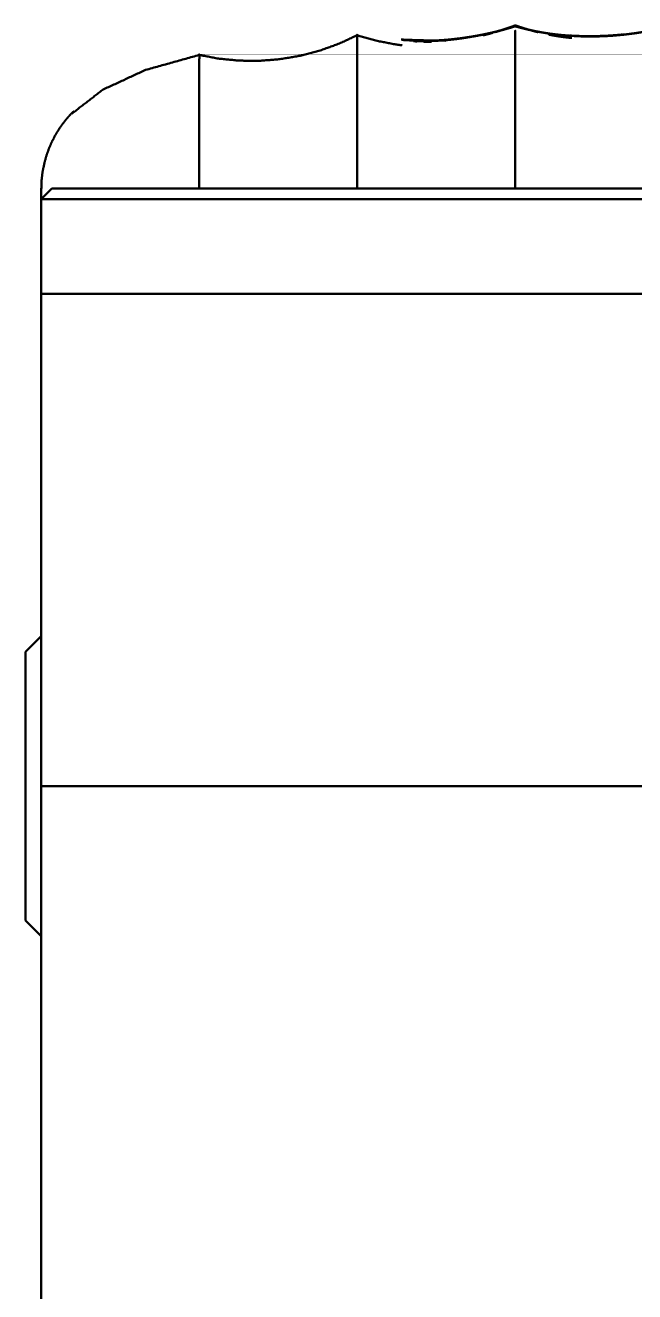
# Paper-space layout 'Layout1' of a CAD drawing. Header units: millimetres. Extents: x 37 to 380, y 30 to 264.
# Drawn here: x 136.67 to 148.24, y 148.5 to 172.55 of the extents above; entities that cross this region are included whole.
import ezdxf

# ---------------------------------------------------------------- set-up
doc = ezdxf.new("R2010")
doc.units = ezdxf.units.MM
doc.layers.add('170', color=7, linetype='Continuous', true_color=0xffffff)

psp = doc.layouts.get("Layout1")

# ---------------------------------------------------------------- linework, layer by layer
at = {"layer": '170', "color": 155, "linetype": 'Continuous', "lineweight": 50}
for p, q in [((145.97, 172.546), (145.587, 172.418)), ((146.132, 172.493), (145.97, 172.546)), ((143.806, 172.278), (143.826, 172.277)), ((144.654, 172.255), (143.806, 172.278)), ((146.917, 172.323), (146.668, 172.361)), ((139.97, 171.985), (139.97, 171.985)), ((137.17, 169.449), (136.97, 169.249)), ((139.47, 169.449), (173.47, 169.449)), ((136.97, 167.449), (136.97, 169.249)), ((139.47, 169.249), (173.47, 169.249)), ((136.97, 158.099), (136.97, 167.449)), ((139.47, 167.449), (173.47, 167.449)), ((139.47, 167.449), (173.47, 167.449)), ((136.97, 160.949), (136.67, 160.649)), ((136.97, 141.549), (136.97, 158.099)), ((150.237, 158.099), (139.47, 158.099)), ((139.47, 158.099), (150.257, 158.099)), ((136.67, 155.549), (136.97, 155.249))]:
    psp.add_line(p, q, dxfattribs=at)
at = {"layer": '170', "color": 155, "linetype": 'Continuous', "lineweight": 13}
for p, q in [((136.97, 169.249), (137.17, 169.449)), ((136.97, 167.449), (136.97, 169.247)), ((136.97, 158.099), (136.97, 167.449)), ((136.97, 141.549), (136.97, 158.099))]:
    psp.add_line(p, q, dxfattribs=at)
at = {"layer": '170', "color": 155, "linetype": 'Continuous', "lineweight": 50}
for points, knots in [([(143.825, 172.269), (143.825, 172.269), (143.825, 172.269), (143.825, 172.269), (143.825, 172.269), (143.826, 172.269), (143.826, 172.269), (143.826, 172.269), (143.827, 172.269), (143.827, 172.269), (143.828, 172.269), (143.828, 172.269), (143.829, 172.269), (143.83, 172.269), (143.831, 172.269), (143.833, 172.269), (143.834, 172.269), (143.835, 172.269), (143.836, 172.269), (143.837, 172.269), (143.838, 172.269), (143.839, 172.269), (143.841, 172.269), (143.842, 172.269), (143.843, 172.269), (143.845, 172.269), (143.846, 172.269), (143.848, 172.269), (143.849, 172.269), (143.851, 172.269), (143.853, 172.269), (143.855, 172.269), (143.856, 172.268), (143.858, 172.268), (143.86, 172.268), (143.862, 172.268), (143.864, 172.268), (143.866, 172.268), (143.868, 172.268), (143.871, 172.268), (143.873, 172.268), (143.875, 172.267), (143.877, 172.267), (143.88, 172.267), (143.882, 172.267), (143.885, 172.267), (143.887, 172.267), (143.89, 172.266), (143.893, 172.266), (143.896, 172.266), (143.898, 172.266), (143.901, 172.266), (143.904, 172.266), (143.907, 172.265), (143.91, 172.265), (143.913, 172.265), (143.919, 172.265), (143.923, 172.265), (143.926, 172.264), (143.929, 172.264), (143.936, 172.264), (143.94, 172.264), (143.943, 172.263), (143.95, 172.263), (143.958, 172.263), (143.966, 172.262), (143.97, 172.262), (143.974, 172.262), (143.982, 172.261), (143.99, 172.261), (143.999, 172.261), (144.042, 172.259), (144.09, 172.257), (144.142, 172.256), (144.198, 172.255), (144.258, 172.255), (144.323, 172.255), (144.391, 172.257), (144.464, 172.259), (144.48, 172.26), (144.496, 172.261), (144.513, 172.261), (144.529, 172.262), (144.546, 172.263), (144.562, 172.264), (144.579, 172.265), (144.596, 172.266), (144.614, 172.268), (144.631, 172.269), (144.649, 172.27), (144.666, 172.271), (144.684, 172.273), (144.703, 172.275), (144.721, 172.276), (144.739, 172.278), (144.758, 172.28), (144.777, 172.281), (144.796, 172.283), (144.815, 172.285), (144.834, 172.288), (144.854, 172.29), (144.873, 172.292), (144.893, 172.294), (144.913, 172.297), (144.933, 172.3), (144.953, 172.302), (144.974, 172.305), (144.994, 172.308), (145.015, 172.311), (145.036, 172.314), (145.057, 172.317), (145.078, 172.32), (145.1, 172.324), (145.121, 172.327), (145.143, 172.331), (145.165, 172.334), (145.187, 172.338), (145.209, 172.342), (145.231, 172.346), (145.254, 172.35), (145.277, 172.355), (145.299, 172.359), (145.322, 172.363), (145.345, 172.368), (145.369, 172.373), (145.392, 172.378), (145.416, 172.383), (145.439, 172.388), (145.463, 172.393), (145.487, 172.399), (145.511, 172.404), (145.536, 172.41), (145.56, 172.416), (145.585, 172.422), (145.609, 172.428), (145.634, 172.434), (145.659, 172.44), (145.684, 172.447), (145.71, 172.454), (145.735, 172.46), (145.76, 172.467), (145.786, 172.475), (145.812, 172.482), (145.838, 172.489), (145.864, 172.497), (145.89, 172.505), (145.917, 172.513), (145.943, 172.521), (145.97, 172.529)], [0, 0, 0.000036, 0.000083, 0.000151, 0.000246, 0.000358, 0.000497, 0.00066, 0.000846, 0.00106, 0.001298, 0.00156, 0.001845, 0.002159, 0.002853, 0.003652, 0.00409, 0.004551, 0.005036, 0.00555, 0.006083, 0.006645, 0.007235, 0.007844, 0.008481, 0.009143, 0.009829, 0.010538, 0.011276, 0.012038, 0.012823, 0.013637, 0.014471, 0.015333, 0.016223, 0.017133, 0.018071, 0.019033, 0.020019, 0.021034, 0.022067, 0.023129, 0.02422, 0.02533, 0.026468, 0.027631, 0.028817, 0.030031, 0.03127, 0.032532, 0.033818, 0.035133, 0.036471, 0.037834, 0.03922, 0.040634, 0.043535, 0.045026, 0.046536, 0.048074, 0.051227, 0.052841, 0.05448, 0.057837, 0.061289, 0.064842, 0.06666, 0.068498, 0.072254, 0.076106, 0.080062, 0.100017, 0.122079, 0.14589, 0.171802, 0.199475, 0.229232, 0.260782, 0.294382, 0.301697, 0.309099, 0.316578, 0.324144, 0.331782, 0.339513, 0.347312, 0.355198, 0.363162, 0.371214, 0.379334, 0.387547, 0.39583, 0.4042, 0.412645, 0.421178, 0.429785, 0.438476, 0.447243, 0.456093, 0.465024, 0.474034, 0.48312, 0.492291, 0.501544, 0.510871, 0.52028, 0.52977, 0.539338, 0.548987, 0.558718, 0.568525, 0.578411, 0.58838, 0.598427, 0.608552, 0.618756, 0.629039, 0.639406, 0.649848, 0.66037, 0.670971, 0.681653, 0.692412, 0.703251, 0.714167, 0.725164, 0.736239, 0.747397, 0.758626, 0.769945, 0.781332, 0.792808, 0.804354, 0.815988, 0.827694, 0.839485, 0.851347, 0.863301, 0.87532, 0.887432, 0.899613, 0.911882, 0.924225, 0.936656, 0.949161, 0.961751, 0.974418, 0.987185, 1, 1]), ([(145.97, 172.529), (145.956, 172.525), (145.943, 172.521), (145.93, 172.517), (145.916, 172.512), (145.903, 172.508), (145.889, 172.504), (145.876, 172.5), (145.862, 172.497), (145.849, 172.493), (145.835, 172.489), (145.822, 172.485), (145.808, 172.481), (145.795, 172.477), (145.781, 172.474), (145.768, 172.47), (145.754, 172.466), (145.74, 172.462), (145.727, 172.459), (145.713, 172.455), (145.7, 172.452), (145.686, 172.448), (145.673, 172.445), (145.659, 172.441), (145.645, 172.438), (145.632, 172.434), (145.618, 172.431), (145.605, 172.428), (145.591, 172.424), (145.577, 172.421), (145.564, 172.418), (145.55, 172.415), (145.536, 172.411), (145.523, 172.408), (145.509, 172.405), (145.496, 172.402), (145.482, 172.399), (145.468, 172.396), (145.455, 172.393), (145.441, 172.39), (145.428, 172.387), (145.414, 172.384), (145.401, 172.381), (145.387, 172.379), (145.373, 172.376), (145.36, 172.373), (145.346, 172.37), (145.333, 172.368), (145.319, 172.365), (145.306, 172.362), (145.292, 172.36), (145.279, 172.357), (145.265, 172.355), (145.252, 172.352), (145.239, 172.35), (145.225, 172.347), (145.212, 172.345), (145.198, 172.343), (145.185, 172.34), (145.172, 172.338), (145.158, 172.336), (145.145, 172.333), (145.132, 172.331), (145.118, 172.329), (145.105, 172.327), (145.092, 172.325), (145.079, 172.323), (145.066, 172.321), (145.052, 172.319), (145.039, 172.317), (145.026, 172.315), (145.013, 172.313), (145, 172.311), (144.987, 172.309), (144.974, 172.307), (144.961, 172.305), (144.948, 172.304), (144.935, 172.302), (144.922, 172.3), (144.91, 172.298), (144.897, 172.297), (144.884, 172.295), (144.871, 172.294), (144.859, 172.292), (144.846, 172.291), (144.833, 172.289), (144.821, 172.288), (144.808, 172.286), (144.796, 172.285), (144.783, 172.283), (144.771, 172.282), (144.758, 172.281), (144.746, 172.28), (144.734, 172.278), (144.721, 172.277), (144.709, 172.276), (144.697, 172.275), (144.685, 172.274), (144.673, 172.273), (144.661, 172.272), (144.649, 172.271), (144.637, 172.27), (144.625, 172.269), (144.613, 172.268), (144.601, 172.267), (144.59, 172.266), (144.578, 172.265), (144.566, 172.265), (144.555, 172.264), (144.543, 172.263), (144.532, 172.263), (144.52, 172.262), (144.509, 172.261), (144.498, 172.261), (144.487, 172.26), (144.476, 172.26), (144.464, 172.259), (144.408, 172.257), (144.354, 172.256), (144.292, 172.255), (144.234, 172.255), (144.17, 172.256), (144.112, 172.257), (144.052, 172.258), (143.998, 172.261), (143.984, 172.261), (143.957, 172.263), (143.934, 172.264), (143.923, 172.264), (143.904, 172.265), (143.888, 172.266), (143.874, 172.267), (143.862, 172.268), (143.857, 172.268), (143.848, 172.268), (143.844, 172.269), (143.841, 172.269), (143.838, 172.269), (143.835, 172.269), (143.833, 172.269), (143.831, 172.269), (143.829, 172.269), (143.828, 172.269), (143.827, 172.269), (143.826, 172.269), (143.825, 172.269), (143.825, 172.269), (143.825, 172.269)], [0, 0, 0.006464, 0.012909, 0.01938, 0.025829, 0.0323, 0.038751, 0.045226, 0.051678, 0.058154, 0.064612, 0.071089, 0.077542, 0.084021, 0.09048, 0.096956, 0.103412, 0.109884, 0.116342, 0.122816, 0.129266, 0.135737, 0.142188, 0.148652, 0.155097, 0.161563, 0.168, 0.174458, 0.180893, 0.187345, 0.193773, 0.200218, 0.206639, 0.213073, 0.219488, 0.225915, 0.232318, 0.238734, 0.245126, 0.251536, 0.257918, 0.264312, 0.270683, 0.277061, 0.283422, 0.289789, 0.29613, 0.302482, 0.308812, 0.31515, 0.321461, 0.327784, 0.334075, 0.340378, 0.346653, 0.352938, 0.359195, 0.365459, 0.371692, 0.377937, 0.384152, 0.390369, 0.396559, 0.402757, 0.408924, 0.415099, 0.421237, 0.427383, 0.433499, 0.439617, 0.445705, 0.451795, 0.457855, 0.463918, 0.469945, 0.475975, 0.48197, 0.487973, 0.493936, 0.499902, 0.505833, 0.511766, 0.51766, 0.523557, 0.529415, 0.535275, 0.541097, 0.546921, 0.552705, 0.558483, 0.564227, 0.569969, 0.575672, 0.581369, 0.587031, 0.592682, 0.598298, 0.603909, 0.60948, 0.615041, 0.620567, 0.626078, 0.631554, 0.63702, 0.642447, 0.647863, 0.653235, 0.658597, 0.66392, 0.669233, 0.674497, 0.679751, 0.684966, 0.690162, 0.695318, 0.70046, 0.705553, 0.731531, 0.75631, 0.784837, 0.811597, 0.84087, 0.867692, 0.895543, 0.920145, 0.926749, 0.938933, 0.94969, 0.9546, 0.963391, 0.970993, 0.977494, 0.982982, 0.985349, 0.989479, 0.991256, 0.992804, 0.994204, 0.995399, 0.996456, 0.997336, 0.998087, 0.998687, 0.999177, 0.999534, 0.999783, 0.999916, 1, 1]), ([(145.533, 172.411), (145.572, 172.42), (145.597, 172.426), (145.622, 172.433), (145.647, 172.439), (145.672, 172.446), (145.697, 172.452), (145.722, 172.459), (145.747, 172.466), (145.772, 172.473), (145.796, 172.48), (145.821, 172.487), (145.846, 172.494), (145.871, 172.502), (145.896, 172.509), (145.92, 172.517), (145.945, 172.525), (145.97, 172.532)], [0, 0, 0.088357, 0.144762, 0.201605, 0.258177, 0.315189, 0.37191, 0.429029, 0.485853, 0.54306, 0.599953, 0.657248, 0.714192, 0.77149, 0.828419, 0.88576, 0.942769, 1, 1]), ([(145.97, 172.547), (145.958, 172.543), (145.947, 172.538), (145.935, 172.534), (145.924, 172.529), (145.912, 172.525), (145.9, 172.521), (145.889, 172.516), (145.877, 172.512), (145.865, 172.508), (145.854, 172.504), (145.842, 172.499), (145.83, 172.495), (145.818, 172.491), (145.806, 172.487), (145.795, 172.483), (145.783, 172.479), (145.771, 172.475), (145.759, 172.471), (145.747, 172.467), (145.735, 172.463), (145.724, 172.459), (145.712, 172.455), (145.7, 172.452), (145.688, 172.448), (145.676, 172.444), (145.664, 172.441), (145.652, 172.437), (145.64, 172.433), (145.628, 172.43), (145.616, 172.426), (145.606, 172.423)], [0, 0, 0.032282, 0.064509, 0.096842, 0.129118, 0.161485, 0.193814, 0.226215, 0.258589, 0.291027, 0.323412, 0.355905, 0.388328, 0.420835, 0.453307, 0.485837, 0.518324, 0.55087, 0.583382, 0.615979, 0.648491, 0.68108, 0.713611, 0.746229, 0.778762, 0.8114, 0.843928, 0.87657, 0.909103, 0.941716, 0.974254, 1, 1]), ([(145.655, 172.437), (145.695, 172.45), (145.718, 172.457), (145.741, 172.464), (145.764, 172.472), (145.787, 172.48), (145.81, 172.488), (145.833, 172.496), (145.856, 172.504), (145.878, 172.512), (145.901, 172.521), (145.924, 172.529), (145.947, 172.538), (145.97, 172.547)], [0, 0, 0.124054, 0.196535, 0.269267, 0.341969, 0.414858, 0.487692, 0.560756, 0.633739, 0.706929, 0.78005, 0.853373, 0.926607, 1, 1]), ([(146.399, 172.417), (146.386, 172.421), (146.375, 172.424), (146.363, 172.427), (146.351, 172.43), (146.339, 172.433), (146.328, 172.436), (146.316, 172.439), (146.304, 172.442), (146.293, 172.445), (146.281, 172.448), (146.27, 172.452), (146.258, 172.455), (146.246, 172.458), (146.235, 172.461), (146.223, 172.465), (146.211, 172.468), (146.2, 172.472), (146.188, 172.475), (146.177, 172.479), (146.165, 172.482), (146.153, 172.486), (146.142, 172.489), (146.13, 172.493), (146.119, 172.497), (146.107, 172.5), (146.096, 172.504), (146.084, 172.508), (146.073, 172.512), (146.061, 172.515), (146.05, 172.519), (146.038, 172.523), (146.027, 172.527), (146.015, 172.531), (146.004, 172.535), (145.993, 172.539), (145.981, 172.543), (145.97, 172.547)], [0, 0, 0.029617, 0.056509, 0.083389, 0.110315, 0.137185, 0.164124, 0.191035, 0.217964, 0.244896, 0.271839, 0.298756, 0.325721, 0.35266, 0.379639, 0.406572, 0.433546, 0.460502, 0.487494, 0.514445, 0.541439, 0.56838, 0.595377, 0.622344, 0.649332, 0.676297, 0.70329, 0.730261, 0.757253, 0.784224, 0.811216, 0.838165, 0.865165, 0.892115, 0.919117, 0.946077, 0.973045, 1, 1]), ([(145.97, 172.529), (145.983, 172.525), (145.996, 172.521), (146.009, 172.518), (146.023, 172.514), (146.036, 172.51), (146.049, 172.507), (146.063, 172.503), (146.076, 172.5), (146.089, 172.496), (146.103, 172.493), (146.116, 172.489), (146.13, 172.486), (146.143, 172.483), (146.157, 172.479), (146.17, 172.476), (146.184, 172.473), (146.198, 172.469), (146.211, 172.466), (146.225, 172.463), (146.239, 172.46), (146.253, 172.457), (146.267, 172.454), (146.28, 172.451), (146.294, 172.448), (146.308, 172.445), (146.322, 172.442), (146.336, 172.439), (146.35, 172.437), (146.364, 172.434), (146.378, 172.431), (146.392, 172.428), (146.406, 172.426), (146.421, 172.423), (146.435, 172.42), (146.449, 172.418), (146.463, 172.415), (146.477, 172.413), (146.492, 172.41), (146.506, 172.408), (146.52, 172.406), (146.535, 172.403), (146.549, 172.401), (146.564, 172.399), (146.578, 172.397), (146.593, 172.394), (146.607, 172.392), (146.622, 172.39), (146.636, 172.388), (146.651, 172.386), (146.666, 172.384), (146.68, 172.382), (146.695, 172.38), (146.71, 172.378), (146.725, 172.377), (146.74, 172.375), (146.754, 172.373), (146.769, 172.371), (146.784, 172.37), (146.799, 172.368), (146.814, 172.366), (146.829, 172.365), (146.844, 172.363), (146.859, 172.362), (146.874, 172.361), (146.889, 172.359), (146.904, 172.358), (146.919, 172.357), (146.935, 172.355), (146.95, 172.354), (146.965, 172.353), (146.98, 172.352), (146.996, 172.351), (147.011, 172.35), (147.026, 172.349), (147.042, 172.348), (147.057, 172.347), (147.072, 172.346), (147.088, 172.345), (147.103, 172.344), (147.119, 172.343), (147.134, 172.343), (147.15, 172.342), (147.165, 172.341), (147.181, 172.341), (147.197, 172.34), (147.212, 172.34), (147.228, 172.339), (147.244, 172.339), (147.259, 172.338), (147.275, 172.338), (147.291, 172.338), (147.307, 172.337), (147.322, 172.337), (147.338, 172.337), (147.354, 172.337), (147.37, 172.337), (147.386, 172.337), (147.402, 172.337), (147.418, 172.337), (147.434, 172.337), (147.45, 172.337), (147.466, 172.337), (147.482, 172.337), (147.498, 172.338), (147.514, 172.338), (147.53, 172.338), (147.546, 172.339), (147.562, 172.339), (147.578, 172.34), (147.594, 172.34), (147.611, 172.341), (147.627, 172.341), (147.643, 172.342), (147.659, 172.343), (147.675, 172.344), (147.692, 172.344), (147.708, 172.345), (147.724, 172.346), (147.741, 172.347), (147.757, 172.348), (147.773, 172.349), (147.79, 172.35), (147.806, 172.351), (147.823, 172.352), (147.839, 172.354), (147.856, 172.355), (147.872, 172.356), (147.888, 172.358), (147.905, 172.359), (147.922, 172.36), (147.938, 172.362), (147.955, 172.363), (147.971, 172.365), (147.988, 172.367), (148.004, 172.368), (148.021, 172.37), (148.038, 172.372), (148.054, 172.374), (148.071, 172.375), (148.088, 172.377), (148.104, 172.379), (148.121, 172.381), (148.138, 172.383), (148.154, 172.386), (148.171, 172.388), (148.188, 172.39), (148.205, 172.392), (148.221, 172.394), (148.238, 172.397), (148.255, 172.399), (148.272, 172.402), (148.289, 172.404), (148.306, 172.407), (148.322, 172.409), (148.339, 172.412), (148.356, 172.415), (148.373, 172.417), (148.39, 172.42), (148.407, 172.423), (148.424, 172.426), (148.441, 172.429), (148.458, 172.432), (148.475, 172.435), (148.491, 172.438), (148.508, 172.441), (148.525, 172.444), (148.542, 172.447), (148.559, 172.451), (148.576, 172.454), (148.593, 172.457), (148.61, 172.461), (148.627, 172.464), (148.645, 172.468), (148.662, 172.471), (148.679, 172.475), (148.696, 172.479), (148.713, 172.482), (148.73, 172.486), (148.747, 172.49), (148.764, 172.494), (148.781, 172.498), (148.798, 172.502), (148.815, 172.506), (148.832, 172.51), (148.85, 172.514), (148.867, 172.518), (148.884, 172.522), (148.901, 172.527), (148.918, 172.531), (148.935, 172.535), (148.953, 172.54), (148.97, 172.544)], [0, 0, 0.004509, 0.009025, 0.013548, 0.018081, 0.022618, 0.027164, 0.031715, 0.036275, 0.040839, 0.04541, 0.049991, 0.054575, 0.059171, 0.063769, 0.068379, 0.072992, 0.077616, 0.082244, 0.086882, 0.091528, 0.096177, 0.100837, 0.105502, 0.110177, 0.114856, 0.119547, 0.124245, 0.128946, 0.13366, 0.138381, 0.143105, 0.147842, 0.152582, 0.157334, 0.16209, 0.166854, 0.171627, 0.17641, 0.181198, 0.185994, 0.190798, 0.19561, 0.200431, 0.205256, 0.210093, 0.214935, 0.219788, 0.224646, 0.229513, 0.234387, 0.239268, 0.244159, 0.249056, 0.253966, 0.258876, 0.263799, 0.26873, 0.273667, 0.278612, 0.283566, 0.288526, 0.293494, 0.298471, 0.303458, 0.308449, 0.31345, 0.318456, 0.323472, 0.328496, 0.333526, 0.338565, 0.343614, 0.348668, 0.353728, 0.358798, 0.363877, 0.368961, 0.374056, 0.379156, 0.384266, 0.389382, 0.394504, 0.399636, 0.404774, 0.409921, 0.415075, 0.420236, 0.425406, 0.430579, 0.435766, 0.440955, 0.446155, 0.451361, 0.456574, 0.461793, 0.467023, 0.472259, 0.477502, 0.482752, 0.488009, 0.493273, 0.498544, 0.503821, 0.509109, 0.514401, 0.519703, 0.52501, 0.530323, 0.535643, 0.540974, 0.546309, 0.551652, 0.556998, 0.562355, 0.56772, 0.573089, 0.578465, 0.583849, 0.589238, 0.594637, 0.600041, 0.605452, 0.610868, 0.616291, 0.621723, 0.627159, 0.632603, 0.638055, 0.643512, 0.648976, 0.654446, 0.65992, 0.665406, 0.670894, 0.676389, 0.681893, 0.687403, 0.692917, 0.698439, 0.703967, 0.7095, 0.715042, 0.720588, 0.726144, 0.731701, 0.737268, 0.742839, 0.748416, 0.754003, 0.759595, 0.765192, 0.770795, 0.776404, 0.782018, 0.787639, 0.793268, 0.798904, 0.804542, 0.810189, 0.815842, 0.821499, 0.827164, 0.832836, 0.838511, 0.844195, 0.849883, 0.85558, 0.86128, 0.86699, 0.872703, 0.878423, 0.88415, 0.889883, 0.895619, 0.901366, 0.907116, 0.912873, 0.918637, 0.924408, 0.930183, 0.935965, 0.941753, 0.94755, 0.95335, 0.959161, 0.964973, 0.970795, 0.976622, 0.982459, 0.988297, 0.994148, 1, 1]), ([(148.97, 172.544), (148.954, 172.54), (148.937, 172.536), (148.921, 172.532), (148.905, 172.528), (148.889, 172.524), (148.873, 172.52), (148.857, 172.516), (148.84, 172.512), (148.824, 172.508), (148.808, 172.504), (148.792, 172.5), (148.776, 172.496), (148.76, 172.493), (148.743, 172.489), (148.727, 172.485), (148.711, 172.482), (148.695, 172.478), (148.679, 172.475), (148.662, 172.471), (148.646, 172.468), (148.63, 172.464), (148.614, 172.461), (148.598, 172.458), (148.581, 172.455), (148.565, 172.451), (148.549, 172.448), (148.533, 172.445), (148.517, 172.442), (148.5, 172.439), (148.484, 172.436), (148.468, 172.433), (148.452, 172.43), (148.436, 172.427), (148.42, 172.425), (148.403, 172.422), (148.387, 172.419), (148.371, 172.416), (148.355, 172.414), (148.339, 172.411), (148.323, 172.409), (148.306, 172.406), (148.29, 172.404), (148.274, 172.401), (148.258, 172.399), (148.242, 172.397), (148.226, 172.394), (148.209, 172.392), (148.193, 172.39), (148.177, 172.388), (148.161, 172.386), (148.145, 172.384), (148.129, 172.382), (148.113, 172.38), (148.096, 172.378), (148.08, 172.376), (148.064, 172.374), (148.048, 172.372), (148.032, 172.37), (148.016, 172.369), (148, 172.367), (147.984, 172.365), (147.968, 172.364), (147.952, 172.362), (147.936, 172.361), (147.919, 172.359), (147.903, 172.358), (147.887, 172.357), (147.871, 172.355), (147.855, 172.354), (147.839, 172.353), (147.823, 172.351), (147.807, 172.35), (147.791, 172.349), (147.775, 172.348), (147.759, 172.347), (147.743, 172.346), (147.727, 172.345), (147.711, 172.344), (147.695, 172.344), (147.679, 172.343), (147.663, 172.342), (147.647, 172.341), (147.631, 172.341), (147.615, 172.34), (147.599, 172.339), (147.583, 172.339), (147.567, 172.338), (147.552, 172.338), (147.536, 172.337), (147.52, 172.337), (147.504, 172.337), (147.488, 172.337), (147.472, 172.336), (147.456, 172.336), (147.44, 172.336), (147.425, 172.336), (147.409, 172.336), (147.393, 172.336), (147.377, 172.336), (147.361, 172.336), (147.346, 172.336), (147.33, 172.336), (147.314, 172.336), (147.298, 172.337), (147.282, 172.337), (147.267, 172.337), (147.251, 172.338), (147.235, 172.338), (147.22, 172.338), (147.204, 172.339), (147.188, 172.34), (147.172, 172.34), (147.157, 172.341), (147.141, 172.341), (147.125, 172.342), (147.11, 172.343), (147.094, 172.344), (147.079, 172.345), (147.063, 172.346), (147.047, 172.346), (147.032, 172.347), (147.016, 172.348), (147.001, 172.35), (146.985, 172.351), (146.97, 172.352), (146.954, 172.353), (146.939, 172.354), (146.923, 172.356), (146.908, 172.357), (146.892, 172.358), (146.877, 172.36), (146.861, 172.361), (146.846, 172.363), (146.831, 172.364), (146.815, 172.366), (146.8, 172.367), (146.785, 172.369), (146.769, 172.371), (146.754, 172.373), (146.739, 172.374), (146.723, 172.376), (146.708, 172.378), (146.693, 172.38), (146.678, 172.382), (146.662, 172.384), (146.647, 172.386), (146.632, 172.388), (146.617, 172.391), (146.602, 172.393), (146.587, 172.395), (146.571, 172.397), (146.556, 172.4), (146.541, 172.402), (146.526, 172.404), (146.511, 172.407), (146.496, 172.409), (146.481, 172.412), (146.466, 172.415), (146.451, 172.417), (146.436, 172.42), (146.421, 172.423), (146.407, 172.425), (146.392, 172.428), (146.377, 172.431), (146.362, 172.434), (146.347, 172.437), (146.332, 172.44), (146.318, 172.443), (146.303, 172.446), (146.288, 172.449), (146.273, 172.452), (146.259, 172.456), (146.244, 172.459), (146.229, 172.462), (146.215, 172.465), (146.2, 172.469), (146.186, 172.472), (146.171, 172.476), (146.156, 172.479), (146.142, 172.483), (146.127, 172.486), (146.113, 172.49), (146.099, 172.494), (146.084, 172.498), (146.07, 172.501), (146.055, 172.505), (146.041, 172.509), (146.027, 172.513), (146.012, 172.517), (145.998, 172.521), (145.984, 172.525), (145.97, 172.529)], [0, 0, 0.005501, 0.011003, 0.0165, 0.021991, 0.027484, 0.032972, 0.038462, 0.043942, 0.049425, 0.054902, 0.060379, 0.065852, 0.071322, 0.076789, 0.082256, 0.087718, 0.093178, 0.098636, 0.104091, 0.10954, 0.114989, 0.120435, 0.125878, 0.131315, 0.136752, 0.142187, 0.147619, 0.153045, 0.158472, 0.163893, 0.169314, 0.174727, 0.180143, 0.185551, 0.190959, 0.196361, 0.201761, 0.207159, 0.212554, 0.217944, 0.223332, 0.228718, 0.234101, 0.239479, 0.244855, 0.250228, 0.2556, 0.260963, 0.266328, 0.271687, 0.277048, 0.2824, 0.287755, 0.2931, 0.298447, 0.303789, 0.30913, 0.314465, 0.319799, 0.325128, 0.330456, 0.335778, 0.3411, 0.346417, 0.351732, 0.357043, 0.362355, 0.367657, 0.372961, 0.37826, 0.383558, 0.388848, 0.394141, 0.399426, 0.404713, 0.409993, 0.415272, 0.420546, 0.42582, 0.431086, 0.436352, 0.441614, 0.446875, 0.452128, 0.457384, 0.462634, 0.467882, 0.473124, 0.478365, 0.483602, 0.488839, 0.494069, 0.499298, 0.504521, 0.509747, 0.514962, 0.520181, 0.52539, 0.530602, 0.535807, 0.541013, 0.546211, 0.55141, 0.556599, 0.561795, 0.566978, 0.572164, 0.577344, 0.582524, 0.587698, 0.592869, 0.598037, 0.603202, 0.608365, 0.613524, 0.618678, 0.623832, 0.628977, 0.634126, 0.639266, 0.644407, 0.649542, 0.654677, 0.659804, 0.664931, 0.67005, 0.675173, 0.680287, 0.685399, 0.690505, 0.695616, 0.700715, 0.705815, 0.710907, 0.716003, 0.721087, 0.726173, 0.731254, 0.736333, 0.741403, 0.746479, 0.751542, 0.756608, 0.761665, 0.766724, 0.771772, 0.776825, 0.781866, 0.78691, 0.791945, 0.796983, 0.802009, 0.807037, 0.812058, 0.817081, 0.822093, 0.827108, 0.832111, 0.837117, 0.842115, 0.847112, 0.852102, 0.857095, 0.862077, 0.867058, 0.872032, 0.87701, 0.881972, 0.886943, 0.891898, 0.89686, 0.901809, 0.90676, 0.911701, 0.916646, 0.92158, 0.926515, 0.93144, 0.936367, 0.941285, 0.946204, 0.951112, 0.956024, 0.960923, 0.965826, 0.970719, 0.975613, 0.980497, 0.985382, 0.990258, 0.995131, 1, 1]), ([(145.97, 172.532), (145.982, 172.529), (145.995, 172.525), (146.008, 172.521), (146.02, 172.518), (146.033, 172.514), (146.046, 172.51), (146.059, 172.507), (146.071, 172.503), (146.084, 172.5), (146.097, 172.497), (146.11, 172.493), (146.123, 172.49), (146.136, 172.487), (146.149, 172.483), (146.161, 172.48), (146.174, 172.477), (146.187, 172.474), (146.2, 172.471), (146.213, 172.467), (146.226, 172.464), (146.24, 172.461), (146.253, 172.458), (146.266, 172.455), (146.279, 172.452), (146.292, 172.45), (146.305, 172.447), (146.318, 172.444), (146.332, 172.441), (146.345, 172.438), (146.358, 172.436), (146.371, 172.433), (146.385, 172.43), (146.398, 172.428), (146.411, 172.425), (146.425, 172.423), (146.438, 172.42), (146.451, 172.418), (146.465, 172.415), (146.478, 172.413), (146.491, 172.411), (146.505, 172.408), (146.518, 172.406), (146.532, 172.404), (146.545, 172.402), (146.559, 172.399), (146.572, 172.397), (146.586, 172.395), (146.599, 172.393), (146.613, 172.391), (146.627, 172.389), (146.653, 172.385)], [0, 0, 0.018793, 0.037634, 0.056459, 0.075342, 0.094205, 0.113117, 0.132013, 0.150969, 0.169909, 0.188895, 0.207865, 0.226882, 0.245898, 0.264946, 0.283994, 0.303088, 0.322172, 0.341286, 0.360414, 0.379564, 0.398711, 0.41791, 0.437092, 0.456326, 0.475547, 0.494798, 0.514055, 0.533346, 0.552624, 0.571949, 0.591279, 0.61063, 0.629984, 0.649373, 0.668768, 0.688181, 0.707598, 0.72705, 0.74651, 0.765988, 0.78547, 0.804992, 0.824501, 0.844063, 0.863599, 0.883175, 0.902756, 0.922371, 0.94198, 0.961612, 1, 1]), ([(145.97, 169.449), (145.97, 169.748), (145.97, 169.896), (145.97, 170.181), (145.97, 170.318), (145.97, 170.572), (145.97, 170.8), (145.97, 170.999), (145.97, 171.171), (145.97, 171.248), (145.97, 171.386), (145.97, 171.505), (145.97, 171.608), (145.97, 171.699), (145.97, 171.814), (145.97, 171.939), (145.97, 172.037), (145.97, 172.116), (145.97, 172.18), (145.97, 172.232), (145.97, 172.292), (145.97, 172.349), (145.97, 172.386), (145.97, 172.411), (145.97, 172.427), (145.97, 172.437), (145.97, 172.444), (145.97, 172.447), (145.97, 172.448), (145.97, 172.448)], [0, 0, 0.099782, 0.148943, 0.244182, 0.289599, 0.374564, 0.45045, 0.516816, 0.574197, 0.599837, 0.645761, 0.685505, 0.720052, 0.750234, 0.788779, 0.830267, 0.863121, 0.889426, 0.910689, 0.927985, 0.948158, 0.967049, 0.979564, 0.987754, 0.993024, 0.996312, 0.998849, 0.999907, 0.999997, 1, 1]), ([(146.388, 172.42), (146.387, 172.42), (146.385, 172.421)], [0, 0, 0.499516, 1, 1]), ([(142.986, 172.367), (142.631, 172.202), (142.266, 172.069), (141.888, 171.97), (141.503, 171.904), (141.113, 171.873), (140.723, 171.877), (140.335, 171.916), (139.951, 171.989)], [0, 0, 0.125299, 0.249749, 0.374732, 0.499993, 0.625164, 0.750054, 0.874599, 1, 1]), ([(143.824, 172.167), (143.704, 172.183), (143.325, 172.257), (142.952, 172.364)], [0, 0, 0.135326, 0.566205, 1, 1]), ([(142.969, 169.449), (142.969, 169.711), (142.969, 169.967), (142.969, 170.211), (142.97, 170.435), (142.97, 170.639), (142.97, 170.732), (142.97, 170.901), (142.97, 171.049), (142.97, 171.116), (142.97, 171.238), (142.97, 171.294), (142.97, 171.441), (142.97, 171.602), (142.97, 171.731), (142.97, 171.786), (142.97, 171.881), (142.97, 171.923), (142.97, 171.995), (142.97, 172.056), (142.97, 172.13), (142.97, 172.203), (142.97, 172.257), (142.97, 172.296), (142.97, 172.334), (142.97, 172.349), (142.97, 172.356), (142.97, 172.359), (142.97, 172.359), (142.97, 172.359), (142.97, 172.359), (142.97, 172.358), (142.97, 172.358)], [0, 0, 0.09012, 0.178027, 0.261581, 0.338871, 0.408655, 0.440591, 0.498707, 0.549708, 0.572802, 0.614755, 0.633819, 0.684475, 0.73958, 0.783894, 0.802859, 0.835658, 0.849879, 0.874738, 0.895603, 0.920938, 0.946258, 0.964641, 0.978035, 0.991187, 0.996225, 0.998846, 0.99973, 0.999766, 0.999851, 0.999947, 0.999996, 1, 1]), ([(143.826, 172.277), (143.816, 172.278), (143.806, 172.278)], [0, 0, 0.499666, 1, 1]), ([(143.806, 172.278), (143.823, 172.276), (143.84, 172.275), (143.857, 172.273), (143.874, 172.271), (143.891, 172.269), (143.908, 172.267), (143.925, 172.266), (143.942, 172.264), (143.959, 172.263), (143.976, 172.261), (143.994, 172.26), (144.011, 172.259), (144.028, 172.257), (144.046, 172.256), (144.063, 172.255), (144.081, 172.254), (144.091, 172.253)], [0, 0, 0.059293, 0.118565, 0.17814, 0.237648, 0.297464, 0.357259, 0.41732, 0.477397, 0.537707, 0.598034, 0.658631, 0.719212, 0.780029, 0.840866, 0.901978, 0.963073, 1, 1]), ([(143.851, 172.275), (143.838, 172.276), (143.832, 172.277), (143.826, 172.277)], [0, 0, 0.516707, 0.761225, 1, 1]), ([(144.103, 172.242), (144.082, 172.243), (144.036, 172.246)], [0, 0, 0.31391, 1, 1]), ([(144.092, 172.245), (144.092, 172.245), (144.092, 172.245), (144.092, 172.245), (144.092, 172.246), (144.092, 172.246), (144.093, 172.246), (144.093, 172.246), (144.093, 172.246), (144.094, 172.246), (144.095, 172.246), (144.095, 172.246), (144.096, 172.246), (144.097, 172.246), (144.098, 172.246), (144.098, 172.246), (144.099, 172.246), (144.1, 172.246), (144.101, 172.247), (144.103, 172.247), (144.104, 172.247), (144.105, 172.247), (144.106, 172.247), (144.108, 172.247), (144.109, 172.247), (144.111, 172.247), (144.114, 172.247), (144.115, 172.247), (144.117, 172.247), (144.119, 172.247), (144.123, 172.247), (144.125, 172.247), (144.127, 172.247), (144.129, 172.247), (144.133, 172.247), (144.136, 172.247), (144.14, 172.247), (144.143, 172.247), (144.148, 172.247), (144.153, 172.248), (144.156, 172.248), (144.159, 172.248), (144.162, 172.248), (144.168, 172.248), (144.174, 172.248), (144.177, 172.248), (144.18, 172.248), (144.184, 172.248), (144.19, 172.248), (144.197, 172.248), (144.201, 172.248), (144.205, 172.248), (144.208, 172.248), (144.216, 172.248), (144.224, 172.248), (144.228, 172.248), (144.232, 172.248), (144.24, 172.247), (144.258, 172.247), (144.277, 172.248), (144.296, 172.248), (144.316, 172.248), (144.337, 172.249), (144.358, 172.249), (144.38, 172.25), (144.403, 172.251), (144.425, 172.252), (144.449, 172.253), (144.472, 172.254), (144.496, 172.255), (144.521, 172.257), (144.546, 172.258), (144.57, 172.26), (144.596, 172.262), (144.621, 172.264), (144.647, 172.266), (144.667, 172.267), (144.687, 172.269), (144.708, 172.271), (144.729, 172.273), (144.749, 172.275), (144.771, 172.277), (144.792, 172.28), (144.813, 172.282), (144.835, 172.285), (144.857, 172.287), (144.879, 172.29), (144.902, 172.293), (144.924, 172.296), (144.947, 172.299), (144.969, 172.303), (144.992, 172.306), (145.015, 172.309), (145.038, 172.313), (145.066, 172.317)], [0, 0, 0.000094, 0.000214, 0.000379, 0.000617, 0.000914, 0.00127, 0.001678, 0.002159, 0.002692, 0.003288, 0.003958, 0.004678, 0.005462, 0.00631, 0.007221, 0.008184, 0.00922, 0.01031, 0.011473, 0.012688, 0.013967, 0.015309, 0.016715, 0.018184, 0.019716, 0.022959, 0.02467, 0.026445, 0.028283, 0.032148, 0.034176, 0.036257, 0.038401, 0.042879, 0.045213, 0.05006, 0.052573, 0.05779, 0.06326, 0.06608, 0.068963, 0.071909, 0.077981, 0.084306, 0.087559, 0.090875, 0.094243, 0.101171, 0.108351, 0.112026, 0.115765, 0.119566, 0.127349, 0.135385, 0.139482, 0.143653, 0.152165, 0.17036, 0.189558, 0.209243, 0.22988, 0.250889, 0.272799, 0.294975, 0.318012, 0.3412, 0.365207, 0.389271, 0.414114, 0.438908, 0.46444, 0.48984, 0.515916, 0.541786, 0.568301, 0.588775, 0.609616, 0.630583, 0.651909, 0.67335, 0.695141, 0.717026, 0.739251, 0.76156, 0.784189, 0.806895, 0.829908, 0.852977, 0.876358, 0.899782, 0.923508, 0.947258, 0.971301, 1, 1]), ([(144.104, 172.243), (144.104, 172.243), (144.101, 172.243), (144.098, 172.243), (144.097, 172.244), (144.095, 172.244), (144.094, 172.244), (144.093, 172.244), (144.092, 172.245), (144.092, 172.245), (144.092, 172.245), (144.092, 172.245), (144.092, 172.245), (144.092, 172.245), (144.092, 172.245), (144.092, 172.245)], [0, 0, 0.022096, 0.250074, 0.448419, 0.592672, 0.714442, 0.798461, 0.86716, 0.91158, 0.946113, 0.965776, 0.980848, 0.989189, 0.995165, 0.997646, 1, 1]), ([(144.23, 172.237), (144.308, 172.235), (144.379, 172.235)], [0, 0, 0.520141, 1, 1]), ([(144.382, 172.236), (144.322, 172.236), (144.318, 172.236)], [0, 0, 0.934935, 1, 1]), ([(145.1, 172.323), (145.132, 172.329), (145.148, 172.331)], [0, 0, 0.680161, 1, 1]), ([(145.358, 172.356), (145.373, 172.36), (145.396, 172.365), (145.419, 172.371), (145.442, 172.377), (145.465, 172.383), (145.487, 172.389), (145.51, 172.395), (145.545, 172.405)], [0, 0, 0.081097, 0.202809, 0.325181, 0.447579, 0.570487, 0.693441, 0.816912, 1, 1]), ([(146.618, 172.391), (146.597, 172.393), (146.577, 172.396)], [0, 0, 0.49878, 1, 1]), ([(147.042, 172.308), (147.018, 172.311), (147.007, 172.312), (146.995, 172.313), (146.983, 172.315), (146.971, 172.316), (146.959, 172.317), (146.947, 172.319), (146.936, 172.32), (146.924, 172.321), (146.912, 172.323), (146.9, 172.324), (146.888, 172.326), (146.876, 172.327), (146.865, 172.329), (146.853, 172.331), (146.841, 172.332), (146.829, 172.334), (146.817, 172.336), (146.806, 172.337), (146.794, 172.339), (146.782, 172.341), (146.77, 172.343), (146.758, 172.345), (146.747, 172.347), (146.735, 172.349), (146.723, 172.351), (146.711, 172.353), (146.7, 172.355), (146.688, 172.357), (146.676, 172.359), (146.664, 172.361), (146.653, 172.363), (146.641, 172.365), (146.629, 172.367), (146.617, 172.37), (146.612, 172.371)], [0, 0, 0.054801, 0.082212, 0.109606, 0.137035, 0.164445, 0.191863, 0.219265, 0.246702, 0.274121, 0.301551, 0.328988, 0.356436, 0.383871, 0.411311, 0.438741, 0.466204, 0.493653, 0.521113, 0.548559, 0.57604, 0.603484, 0.630963, 0.658433, 0.68591, 0.713376, 0.740881, 0.768346, 0.795828, 0.823322, 0.850824, 0.878296, 0.905804, 0.933302, 0.960813, 0.988315, 1, 1]), ([(146.612, 172.37), (146.616, 172.369), (146.628, 172.367), (146.639, 172.365), (146.651, 172.362), (146.663, 172.36), (146.675, 172.358), (146.687, 172.356), (146.698, 172.354), (146.71, 172.352), (146.722, 172.35), (146.734, 172.348), (146.745, 172.346), (146.757, 172.344), (146.769, 172.342), (146.781, 172.34), (146.793, 172.338), (146.805, 172.337), (146.816, 172.335), (146.828, 172.333), (146.84, 172.331), (146.852, 172.33), (146.864, 172.328), (146.876, 172.326), (146.888, 172.325), (146.899, 172.323), (146.911, 172.322), (146.923, 172.32), (146.935, 172.319), (146.947, 172.317), (146.959, 172.316), (146.971, 172.315), (146.983, 172.313), (146.994, 172.312), (147.006, 172.311), (147.018, 172.31), (147.03, 172.308), (147.042, 172.307)], [0, 0, 0.009012, 0.03652, 0.064062, 0.091562, 0.1191, 0.146626, 0.174162, 0.201658, 0.229193, 0.256711, 0.284245, 0.311763, 0.339293, 0.366839, 0.39437, 0.421891, 0.449423, 0.476946, 0.504477, 0.532002, 0.559517, 0.587043, 0.614585, 0.642115, 0.669635, 0.697173, 0.724699, 0.752217, 0.779749, 0.807297, 0.83481, 0.862342, 0.889866, 0.917405, 0.944935, 0.972458, 1, 1]), ([(146.614, 172.372), (146.619, 172.372), (146.635, 172.368), (146.652, 172.365), (146.669, 172.362), (146.686, 172.359), (146.703, 172.356), (146.72, 172.353), (146.737, 172.351), (146.754, 172.348), (146.771, 172.345), (146.788, 172.343), (146.805, 172.34), (146.822, 172.338), (146.839, 172.335), (146.856, 172.333), (146.873, 172.33), (146.89, 172.328), (146.9, 172.327)], [0, 0, 0.016723, 0.075772, 0.13481, 0.193921, 0.253065, 0.312313, 0.371518, 0.430835, 0.490188, 0.549613, 0.609041, 0.668542, 0.728077, 0.787693, 0.847309, 0.907043, 0.966744, 1, 1]), ([(148.009, 172.373), (147.983, 172.37), (147.966, 172.368), (147.95, 172.367), (147.933, 172.365), (147.917, 172.364), (147.9, 172.363), (147.883, 172.361), (147.867, 172.36), (147.85, 172.359), (147.834, 172.358), (147.818, 172.356), (147.801, 172.355), (147.785, 172.354), (147.768, 172.353), (147.752, 172.352), (147.735, 172.351), (147.719, 172.35), (147.703, 172.349), (147.687, 172.349), (147.67, 172.348), (147.654, 172.347), (147.638, 172.346), (147.621, 172.346), (147.605, 172.345), (147.589, 172.345), (147.573, 172.344), (147.557, 172.344), (147.541, 172.343), (147.525, 172.343), (147.508, 172.342), (147.492, 172.342), (147.476, 172.342), (147.46, 172.342), (147.444, 172.341), (147.428, 172.341), (147.412, 172.341), (147.396, 172.341), (147.381, 172.341), (147.365, 172.341), (147.349, 172.341), (147.333, 172.341), (147.317, 172.341), (147.301, 172.342), (147.286, 172.342), (147.27, 172.342), (147.254, 172.342), (147.239, 172.343), (147.223, 172.343), (147.207, 172.344), (147.192, 172.344), (147.176, 172.345), (147.161, 172.345), (147.145, 172.346), (147.129, 172.346), (147.114, 172.347), (147.099, 172.348), (147.083, 172.349), (147.068, 172.349), (147.052, 172.35), (147.037, 172.351), (147.022, 172.352), (147.014, 172.352)], [0, 0, 0.026258, 0.043008, 0.059744, 0.076444, 0.09313, 0.109803, 0.12644, 0.143064, 0.159663, 0.176248, 0.19281, 0.209349, 0.225864, 0.242354, 0.258832, 0.275277, 0.291709, 0.308117, 0.324503, 0.340865, 0.357205, 0.373533, 0.389828, 0.4061, 0.42235, 0.438589, 0.454795, 0.470979, 0.487141, 0.503282, 0.519401, 0.535498, 0.551564, 0.567619, 0.583642, 0.599644, 0.615625, 0.631575, 0.647515, 0.663424, 0.679302, 0.695169, 0.711007, 0.726823, 0.74261, 0.758377, 0.774123, 0.78984, 0.805537, 0.821214, 0.836861, 0.852479, 0.868078, 0.883657, 0.899207, 0.914738, 0.93023, 0.945713, 0.961167, 0.976592, 0.992, 1, 1]), ([(137.552, 170.869), (138.147, 171.329), (138.952, 171.699), (139.97, 171.985)], [0, 0, 0.279132, 0.607782, 1, 1]), ([(139.97, 170.244), (139.97, 170.251), (139.97, 170.258), (139.97, 170.264), (139.97, 170.271), (139.97, 170.278), (139.971, 170.285), (139.971, 170.292), (139.971, 170.298), (139.971, 170.305), (139.971, 170.312), (139.971, 170.326), (139.971, 170.34), (139.971, 170.347), (139.971, 170.354), (139.971, 170.368), (139.971, 170.376), (139.971, 170.383), (139.971, 170.39), (139.971, 170.397), (139.971, 170.404), (139.971, 170.419), (139.971, 170.433), (139.971, 170.44), (139.97, 170.448), (139.97, 170.462), (139.97, 170.496), (139.97, 170.522), (139.97, 170.574), (139.97, 170.599), (139.97, 170.624), (139.97, 170.649), (139.97, 170.674), (139.97, 170.717), (139.97, 170.799), (139.97, 170.876), (139.97, 170.913), (139.97, 170.985), (139.97, 171.053), (139.97, 171.098), (139.97, 171.183), (139.97, 171.261), (139.97, 171.298), (139.97, 171.369), (139.97, 171.417), (139.97, 171.505), (139.97, 171.545), (139.97, 171.583), (139.97, 171.619), (139.97, 171.675), (139.969, 171.724), (139.969, 171.77), (139.969, 171.81), (139.969, 171.828), (139.969, 171.845), (139.97, 171.86), (139.97, 171.875), (139.971, 171.888), (139.972, 171.901), (139.973, 171.913), (139.973, 171.924), (139.974, 171.934), (139.975, 171.943), (139.975, 171.951), (139.975, 171.959), (139.975, 171.965), (139.975, 171.971), (139.974, 171.977), (139.973, 171.981), (139.973, 171.984), (139.972, 171.987), (139.971, 171.989), (139.971, 171.991), (139.97, 171.992), (139.97, 171.993), (139.97, 171.994), (139.97, 171.994), (139.97, 171.993), (139.97, 171.993), (139.97, 171.993), (139.97, 171.992), (139.97, 171.991), (139.97, 171.991), (139.97, 171.99), (139.97, 171.989), (139.97, 171.988), (139.97, 171.987), (139.97, 171.986), (139.969, 171.986), (139.97, 171.985), (139.97, 171.985), (139.97, 171.985), (139.97, 171.985), (139.97, 171.985)], [0, 0, 0.003825, 0.007637, 0.011491, 0.015327, 0.01921, 0.023069, 0.026981, 0.030869, 0.034805, 0.038716, 0.046616, 0.054569, 0.058575, 0.062563, 0.070615, 0.074668, 0.078709, 0.082785, 0.08685, 0.090949, 0.099154, 0.107407, 0.11153, 0.1157, 0.124035, 0.143212, 0.157943, 0.187205, 0.201742, 0.215991, 0.230292, 0.244295, 0.268611, 0.315111, 0.359261, 0.380341, 0.421173, 0.459914, 0.485387, 0.533279, 0.57797, 0.598979, 0.639248, 0.666677, 0.71656, 0.739249, 0.761063, 0.781291, 0.813196, 0.841255, 0.867211, 0.889959, 0.90005, 0.909508, 0.918388, 0.926684, 0.934436, 0.94165, 0.948348, 0.95454, 0.960255, 0.965492, 0.970201, 0.974461, 0.978279, 0.981659, 0.984635, 0.987213, 0.989034, 0.990612, 0.991962, 0.993058, 0.993899, 0.994466, 0.994765, 0.994825, 0.995038, 0.995251, 0.995518, 0.995849, 0.996207, 0.996707, 0.997213, 0.997813, 0.998342, 0.998814, 0.999186, 0.999462, 0.999668, 0.999806, 0.999893, 0.999952, 1, 1]), ([(137.592, 170.914), (137.581, 170.907), (137.569, 170.896), (137.55, 170.878), (137.529, 170.857), (137.495, 170.819), (137.478, 170.8), (137.459, 170.777), (137.439, 170.754), (137.417, 170.726), (137.396, 170.698), (137.373, 170.668), (137.35, 170.636), (137.327, 170.603), (137.278, 170.528), (137.235, 170.454), (137.169, 170.326), (137.115, 170.199), (137.069, 170.068), (137.031, 169.929), (136.996, 169.758), (136.976, 169.578), (136.974, 169.514), (136.974, 169.449)], [0, 0, 0.008096, 0.017766, 0.034109, 0.052408, 0.083168, 0.098559, 0.117347, 0.13592, 0.157226, 0.178947, 0.202006, 0.226416, 0.250877, 0.305502, 0.357786, 0.445856, 0.530621, 0.615286, 0.70351, 0.810388, 0.921345, 0.960493, 1, 1]), ([(139.97, 169.449), (139.97, 169.468), (139.97, 169.478), (139.97, 169.497), (139.97, 169.507), (139.97, 169.526), (139.97, 169.545), (139.97, 169.554), (139.97, 169.573), (139.97, 169.592), (139.97, 169.601), (139.97, 169.61), (139.97, 169.629), (139.97, 169.647), (139.97, 169.656), (139.97, 169.666), (139.97, 169.684), (139.97, 169.702), (139.97, 169.72), (139.97, 169.729), (139.97, 169.738), (139.97, 169.756), (139.97, 169.774), (139.97, 169.791), (139.97, 169.8), (139.97, 169.818), (139.97, 169.826), (139.97, 169.844), (139.97, 169.861), (139.97, 169.87), (139.97, 169.878), (139.97, 169.896), (139.97, 169.913), (139.97, 169.93), (139.97, 169.938), (139.97, 169.955), (139.97, 169.972), (139.97, 169.98), (139.97, 169.989), (139.97, 170.005), (139.97, 170.013), (139.97, 170.022), (139.97, 170.038), (139.97, 170.046), (139.97, 170.054), (139.97, 170.071), (139.97, 170.087), (139.97, 170.095), (139.97, 170.103), (139.97, 170.119), (139.97, 170.135), (139.97, 170.151), (139.97, 170.167), (139.97, 170.182), (139.97, 170.198), (139.97, 170.213), (139.97, 170.221), (139.97, 170.229), (139.97, 170.244)], [0, 0, 0.024284, 0.036361, 0.060476, 0.072488, 0.096421, 0.120237, 0.13208, 0.155727, 0.179244, 0.19097, 0.202644, 0.22594, 0.249106, 0.260663, 0.272168, 0.295113, 0.317941, 0.340665, 0.351975, 0.363259, 0.385749, 0.408122, 0.430391, 0.44148, 0.46358, 0.474578, 0.496509, 0.518337, 0.529205, 0.540034, 0.56164, 0.583129, 0.604501, 0.615148, 0.636364, 0.657476, 0.66798, 0.678471, 0.699362, 0.709762, 0.720136, 0.740819, 0.751115, 0.761385, 0.781847, 0.802205, 0.812345, 0.822446, 0.842596, 0.862629, 0.882571, 0.902396, 0.92213, 0.941747, 0.961273, 0.970997, 0.980695, 1, 1]), ([(136.968, 169.449), (136.97, 169.449), (136.97, 169.449)], [0, 0, 0.795276, 1, 1]), ([(136.969, 169.449), (136.969, 169.449), (136.969, 169.449), (136.97, 169.449)], [0, 0, 0.030527, 0.412792, 1, 1]), ([(136.97, 169.249), (136.97, 169.255), (136.97, 169.268), (136.97, 169.284), (136.97, 169.303), (136.97, 169.329), (136.97, 169.364), (136.97, 169.394), (136.97, 169.414), (136.97, 169.43), (136.97, 169.443), (136.97, 169.449)], [0, 0, 0.029352, 0.09369, 0.173118, 0.268358, 0.398016, 0.574906, 0.723167, 0.822748, 0.905845, 0.971164, 1, 1]), ([(137.17, 169.449), (137.282, 169.449), (138.118, 169.449), (139.47, 169.449)], [0, 0, 0.048944, 0.412215, 1, 1]), ([(136.97, 169.249), (137.092, 169.249), (138, 169.249), (139.47, 169.249)], [0, 0, 0.048944, 0.412212, 1, 1]), ([(136.97, 167.449), (137.092, 167.449), (138, 167.449), (139.47, 167.449)], [0, 0, 0.048944, 0.412212, 1, 1]), ([(139.47, 167.449), (138.697, 167.449), (137.447, 167.449), (136.97, 167.449)], [0, 0, 0.309021, 0.809016, 1, 1]), ([(136.67, 160.649), (136.67, 160.162), (136.67, 159.598), (136.67, 158.099)], [0, 0, 0.190984, 0.412217, 1, 1]), ([(136.67, 158.099), (136.67, 157.311), (136.67, 156.036), (136.67, 155.549)], [0, 0, 0.30902, 0.809016, 1, 1]), ([(139.47, 158.099), (138.697, 158.099), (137.447, 158.099), (136.97, 158.099)], [0, 0, 0.309021, 0.809016, 1, 1]), ([(136.97, 158.099), (137.092, 158.099), (138, 158.099), (139.47, 158.099)], [0, 0, 0.048944, 0.412212, 1, 1])]:
    psp.add_open_spline(points, degree=1, knots=knots, dxfattribs=at)
for points in [[(145.97, 172.547), (145.97, 172.547)], [(145.97, 172.547), (145.97, 172.547)], [(145.97, 172.546), (145.97, 172.546)], [(145.97, 172.546), (145.97, 172.546)], [(145.97, 172.532), (145.97, 172.529)], [(145.97, 172.529), (145.97, 172.532)]]:
    psp.add_open_spline(points, degree=1, dxfattribs=at)

doc.saveas('drawing.dxf')
